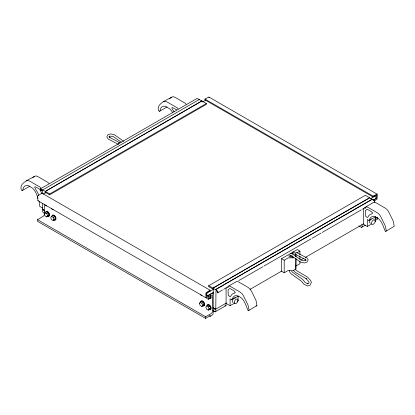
<?xml version="1.0" encoding="UTF-8"?>
<svg xmlns="http://www.w3.org/2000/svg" width="415" height="415" viewBox="0 0 415 415"><rect width="100%" height="100%" fill="white"/><g stroke="black" fill="none" stroke-linecap="round" stroke-linejoin="round"><path stroke-width="0.62" d="M292.352 257.243L292.352 255.998M292.357 254.125L292.357 252.247L293.597 251.972L294.443 252.564L293.727 253.212L292.44 253.02L292.357 252.247M45.095 193.416L45.095 192.161L49.67 194.806L206.359 104.341L206.359 103.517L197.161 98.371L40.473 188.835L40.577 190.667L41.868 190.122M291.034 256.408L291.211 255.666L290.038 255.853L291.569 255.837L300.745 262.223L304.594 262.975L307.084 262.041L307.925 260.464L308.034 259.375L306.726 257.793L296.569 252.512L295.739 252.626L295.164 253.824L295.636 254.452L305.585 259.624L305.015 258.944L305.793 259.883L305.393 260.636L306.125 260.122L304.439 260.76L301.409 260.163L292.134 253.715L289.909 253.736L289.234 254.66M42.2 190.267L42.076 190.718L41.739 190.526M40.753 190.77L41.059 189.717L42.335 190.459L42.522 193.649M226.087 287.88L226.087 303.422L230.086 305.736L230.086 298.8L231.767 299.77L232.872 297.633A10.323 5.96 60 0 1 237.313 295.771C244.093 297.69 245.69 305.046 248.014 310.472L248.626 310.576L256.984 305.528L255.998 300.382L251.459 291.117L249.986 288.964L248.175 287.455L237.883 281.51L236.82 281.375L228.815 285.997L228.011 287.507L227.55 286.713M363.327 208.646L363.327 224.188L367.332 226.497L367.332 219.566L369.008 220.536L370.118 218.394A10.323 5.96 60 0 1 374.553 216.537C381.333 218.451 382.931 225.807 385.255 231.238L385.867 231.337L394.224 226.289L393.244 221.148L388.699 211.883L387.226 209.725L385.416 208.216L375.124 202.276L374.06 202.136L366.056 206.758L365.252 208.268L364.795 207.474M44.27 213.855L45.085 212.693L46.573 211.826L48.207 212.771L49.022 214.877L48.207 216.039L46.719 216.905L45.085 215.961L44.27 213.855L45.261 213.279M46.719 216.905L47.538 215.743L49.022 214.877M51.517 216.407L50.703 217.569L51.517 219.675L53.151 220.619L54.64 219.753L55.454 218.591L54.64 216.485L53.006 215.541L51.517 216.407L53.151 217.351L53.971 219.457L53.151 220.619M199.382 303.407L200.201 302.245L201.685 301.383L203.319 302.327L204.139 304.434L203.319 305.596L201.835 306.457L200.201 305.513L199.382 303.407L200.372 302.831M201.835 306.457L202.65 305.295L204.139 304.434M206.634 298.333L208.268 299.277L209.082 298.115L210.571 297.249L209.959 295.672M210.571 297.249L209.751 298.411L208.268 299.277M206.634 305.959L205.814 307.121L206.634 309.227L208.268 310.171L209.751 309.31L210.571 308.148L209.751 306.042L208.117 305.098L206.634 305.959L208.268 306.903L209.082 309.009L208.268 310.171M295.765 256.657L295.916 254.037M295.999 258.836L295.765 269.205L293.192 270.497L288.228 270.435L284.197 272.759L281.552 271.234L281.552 258.69L288.472 254.691L289.053 255.028L289.027 256.247L289.556 256.849L293.047 257.015M248.626 310.576L249 309.787L247.994 305.004L243.455 295.739L241.981 293.587L240.166 292.077L229.879 286.132L228.815 285.997M385.867 231.337L386.246 230.548L385.234 225.77L380.695 216.506L379.222 214.348L377.411 212.838L367.119 206.898L366.056 206.758M48.944 183.472L47.881 182.382L37.589 176.437L35.778 175.856C31.701 178.331 17.363 183.103 21.736 190.397L22.353 190.516L22.716 190.106L23.442 187.642L24.625 186.112L26.327 185.396L28.422 185.63L32.437 188.052A10.323 5.96 60 0 1 36.878 195.04L37.988 198.458M186.185 104.232L185.121 103.143L174.834 97.203L173.019 96.617C168.947 99.097 154.608 103.864 158.981 111.163L159.593 111.282L159.957 110.867L160.683 108.408L161.866 106.878L163.572 106.157L165.663 106.39L169.683 108.818A10.323 5.96 60 0 1 172.619 112.527M119.836 142.916L119.261 142.459L118.431 143.398L118.498 144.436M40.473 188.835L45.271 191.408L201.955 100.949M45.271 191.408L202.022 100.876M45.505 212.164L46.221 211.437L47.383 211.671L48.539 212.776L49.255 214.332L49.255 215.738L48.539 216.464L47.383 216.231M51.937 215.878L52.653 215.152L53.815 215.385L54.972 216.49L55.693 218.046L55.693 219.452L54.972 220.178L53.815 219.945M52.223 215.712L52.938 214.986L54.1 215.224L55.262 216.329L55.978 217.88L55.978 219.286L55.262 220.012L54.1 219.779M200.621 301.721L201.337 300.994L202.494 301.228L203.656 302.333L204.372 303.884L204.372 305.295L203.656 306.021L202.494 305.782M200.907 301.555L201.623 300.828L202.785 301.062L203.941 302.167L204.657 303.723L204.657 305.129L203.941 305.855L202.785 305.622M210.374 298.67L211.09 297.949L211.09 296.538L210.613 295.506M207.054 305.435L207.77 304.709L208.932 304.942L210.089 306.047L210.804 307.598L210.804 309.009L210.089 309.735L208.932 309.497M207.339 305.269L208.055 304.543L209.217 304.776L210.374 305.881L211.09 307.437L211.09 308.843L210.374 309.569L209.217 309.336M32.827 177.49L34.305 176.313M169.579 98.646L171.545 97.074M233.998 298.146L233.163 298.8L232.343 300.398L232.343 301.866L233.163 302.519M371.238 218.913L370.403 219.566L369.589 221.159L369.589 222.627L370.403 223.28M45.085 212.693L46.719 213.637L48.207 212.771M53.151 217.351L54.64 216.485M53.971 219.457L55.454 218.591M200.201 302.245L201.835 303.189L203.319 302.327M208.268 306.903L209.751 306.042M209.082 309.009L210.571 308.148M22.353 190.516L29.823 186.2M159.593 111.282L167.069 106.966M42.698 189.925L199.449 99.393M213.217 294.012L212.947 293.166L212.361 293.187L206.784 296.409C205.036 294.069 207.588 291.465 210.073 291.045L210.073 290.22L41.951 193.151L37.936 195.787L37.661 196.622L37.936 200.772L206.058 297.835L212.231 294.899L212.506 295.418L212.506 311.421L212.143 312.537L211.36 313.403L205.612 316.723L37.49 219.66L37.49 221.314L205.612 318.383L210.358 315.639L210.358 316.297L209.238 315.654M373.547 200.129L376.535 198.303L376.535 195.045L373.049 196.949L204.927 99.885L204.927 99.061L208.942 97.053L377.064 194.121L377.339 194.64L377.064 199.101L374.257 201.042M43.087 194.059L45.899 192.441M202.525 102.012L205.897 100.067M45.334 191.336L49.67 193.976L206.359 103.517M37.49 219.66L43.238 216.34L44.021 215.468L44.379 214.358L44.379 204.113M213.979 310.576L213.217 311.017L213.217 289.229L208.641 286.583L208.641 285.759L365.33 195.299L374.278 200.44L374.646 202.323M208.641 285.759L212.978 288.124L369.666 197.665M212.978 288.124L369.729 197.81M210.073 290.22L206.058 292.85L205.783 293.685L206.058 297.835M204.927 99.061L373.049 196.124L377.064 194.121M213.595 289.26L206.862 293.151L206.862 296.123L213.595 292.233M370.787 198.505L375.84 195.59L375.84 198.562L373.033 200.18M213.045 288.275L215.551 289.613L372.239 199.153M215.551 289.613L372.302 199.299M213.217 307.385L213.647 308.49L214.41 308.988L214.794 308.553L215.79 309.128L215.976 290.708L217.258 291.444L217.564 292.85L222.601 289.945M223.721 289.296L227.638 287.035M238.827 280.576L262.892 266.684M264.013 266.036L311.017 238.895M312.137 238.251L321.091 233.08M322.206 232.436L361.377 209.819M362.497 209.176L365.854 207.235M364.92 208.076L365.983 207.459M290.36 253.601L297.28 249.607L299.926 251.137L299.926 254.898M281.552 258.69L284.197 260.215L288.228 257.891L293.763 257.814M296.901 252.88L299.926 251.137M231.767 299.77L238.169 296.071M369.008 220.536L375.414 216.838M215.79 309.128L226.424 302.992M249.929 289.421L281.821 271.005M300.849 260.023L303.645 258.405M305.326 257.435L363.524 223.835M214.363 311.349L213.217 312.007L212.947 314.492L210.358 316.297M374.895 218.985L376.986 217.782M215.219 311.831L225.931 305.648M361.61 227.311L365.402 225.122M295.999 268.873L295.895 266.005L299.926 263.681L299.926 261.175M374.875 220.661L377.51 219.136L377.51 217.476M230.086 305.736L234.89 302.96M237.027 301.731L238.096 301.114L238.096 296.071M367.332 226.497L371.601 224.033M163.541 101.696L165.014 101.244L166.825 101.825L177.117 107.765L178.18 108.855M26.301 180.935L27.774 180.478L29.584 181.059L39.876 187.004L40.94 188.094M37.936 200.772L38.522 200.746M234.413 297.825L235.513 297.918M256.019 305.85L256.631 305.954M46.506 211.271L47.668 211.51L48.825 212.615L49.546 214.166L49.546 215.572L48.825 216.298L47.668 216.065M208.932 298.603L210.089 298.836L210.804 298.11L210.804 296.704L210.089 295.153M44.504 210.919L43.886 210.613C43.622 209.134 41.671 208.901 42.522 210.981A1.619 0.934 60 0 0 43.668 212.962L44.784 213.606M44.67 210.929L42.522 209.093L42.522 203.303M119.261 142.459L109.28 137.204L109.985 137.728L109.207 136.784L109.607 136.037L109.015 136.701L110.587 136.115L113.487 136.68L121.336 142.241M117.933 144.14L108.357 139.098L107.075 137.547L106.966 136.468L107.827 134.849L110.39 133.884L114.317 134.652L123.727 141.323M176.738 109.856L172.204 107.444L171.898 107.791L172.075 108.803L174.093 111.801M358.809 225.869L361.04 227.161A1.619 0.934 60 0 0 362.186 226.497L361.896 224.551M215.618 289.758L217.839 291.237L217.958 292.788L217.564 292.85M45.085 205.062L46.719 206.006M51.517 208.776L53.151 209.72M200.201 294.619L201.835 295.563M42.667 208.091L39.664 206.359L39.664 201.317M212.973 310.711L214.648 311.675A1.619 0.934 60 0 0 215.79 311.017C216.324 310.238 215.39 307.977 214.425 309.076L213.217 307.427M225.802 303.126L226.087 305.077A1.619 0.934 60 0 1 224.94 305.736M291.605 271.192L292.601 272.318L302.851 279.596L305.077 282.408L307.914 283.86L307.541 283.803L308.656 283.429L309.118 282.418L308.76 281.546L305.995 278.512L306.457 278.859L295.231 272.261L293.592 270.44M295.356 269.278L296.357 270.513L307.52 277.07L310.653 280.509L311.39 282.314L310.14 285.167L307.551 286.034L303.79 284.109L301.56 281.292L291.361 274.045L289.826 272.313L289.203 270.523M294.095 254.229L294.38 254.691M208.942 97.053L209.217 97.572M208.47 296.533L209.082 298.115M201.835 303.189L202.65 305.295M46.719 213.637L47.538 215.743M38.813 195.527C38.18 192.337 35.514 190.018 34.653 187.03L35.483 186.776L39.498 189.095L41.666 192.897M375.336 216.832L375.336 221.875M373.049 196.124L373.049 196.949M299.926 256.154L299.926 259.292M295.895 254.717L295.895 256.6M295.895 258.478L295.895 266.005M284.197 260.215L284.197 272.759M205.612 316.723L205.612 318.383M49.67 193.976L49.67 194.806M41.951 193.151L41.951 193.566M235.098 292.186L234.921 292.995L232.903 293.659L231.487 294.92L230.574 296.528L230.035 296.741L228.25 295.35L228.084 289.961L229.599 288.638L230.258 288.664L234.268 290.982L235.098 292.186M372.338 212.952L372.162 213.756L370.144 214.425L368.733 215.681L367.815 217.294L367.28 217.507L365.49 216.116L365.33 210.727L366.839 209.404L367.498 209.425L371.513 211.743L372.338 212.952M238.008 300.237L237.572 301.866L236.472 303.235L235.222 303.707L234.402 303.054L234.402 301.586L235.222 299.988L236.472 299.013L237.572 299.111L238.008 300.237M375.248 221.003L374.818 222.632L373.713 224.001L372.463 224.468L371.648 223.815L371.648 222.347L372.463 220.754L373.713 219.774L374.818 219.872L375.248 221.003"/></g></svg>
